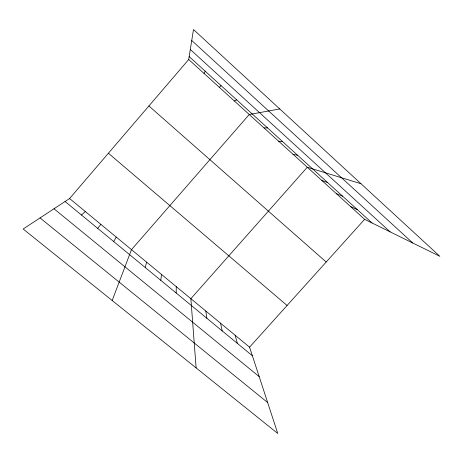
<?xml version="1.0" encoding="UTF-8"?>
<svg xmlns="http://www.w3.org/2000/svg" width="463" height="463" viewBox="0 0 463 463"><rect width="100%" height="100%" fill="white"/><g stroke="black" fill="none" stroke-linecap="round" stroke-linejoin="round"><path stroke-width="0.69" d="M176.183 293.01L176.247 286.609M160.817 280.358L161.483 274.414M188.707 59.501L193.488 29.534L439.85 256.323L364.618 219.329L188.707 59.501L69.589 198.54L23.15 229.011L277.754 433.466L249.574 347.163L69.589 198.54M145.289 267.568L146.563 262.099M112.179 300.504L131.486 249.65L249.244 114.506L279.762 108.95M204.085 73.472L205.196 71.186M113.724 241.57L116.254 237.073M97.681 228.363L100.865 224.364M249.574 347.163L364.618 219.329M219.3 87.299L221.048 85.603M81.465 215.006L85.308 211.516M234.353 100.975L236.72 99.863M263.985 127.898L267.55 127.91M278.57 141.146L282.719 141.707M292.998 154.26L297.721 155.354M360.99 183.724L307.282 167.236L190.866 298.681L196.127 367.917M321.843 180.466L327.682 182.613M336.254 193.557L342.637 196.219M350.508 206.51L357.43 209.675M40.05 217.923L267.666 402.567M53.992 208.772L259.199 376.639M65.069 201.503L252.381 355.758M108.4 153.236L287.089 305.476M148.895 105.969L326.201 262.017M189.17 56.608L372.067 222.992M190.305 49.489L390.193 231.905M191.74 40.495L412.793 243.017M235.123 335.229L237.38 343.401M220.527 323.174L222.211 330.912M205.775 310.991L206.886 318.289"/></g></svg>
